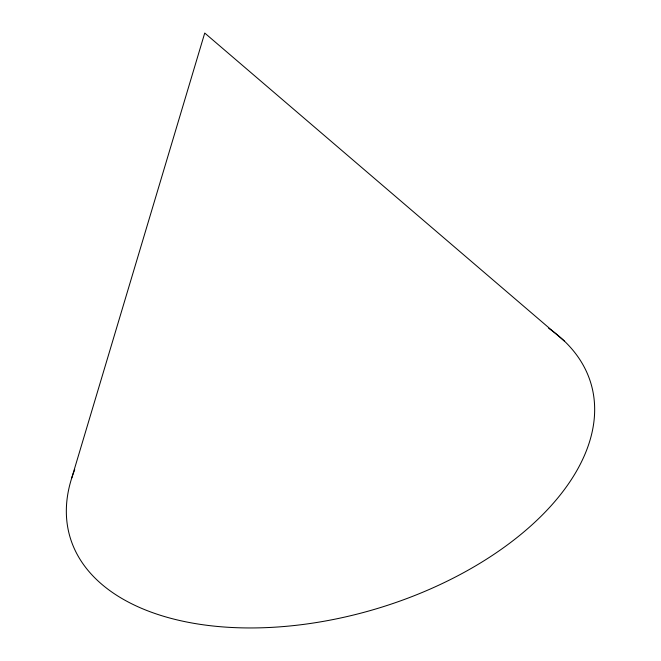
<?xml version="1.0" encoding="UTF-8"?>
<svg xmlns="http://www.w3.org/2000/svg" width="661" height="661" viewBox="0 0 661 661"><rect width="100%" height="100%" fill="white"/><g stroke="black" fill="none" stroke-linecap="round" stroke-linejoin="round"><path stroke-width="0.99" d="M71.768 477.928L204.736 33.05L564.32 341.01M548.721 328.335A271.547 155.368 -16.4 0 1 375.985 608.913A271.547 155.368 -16.4 0 1 74.718 469.674"/></g></svg>
